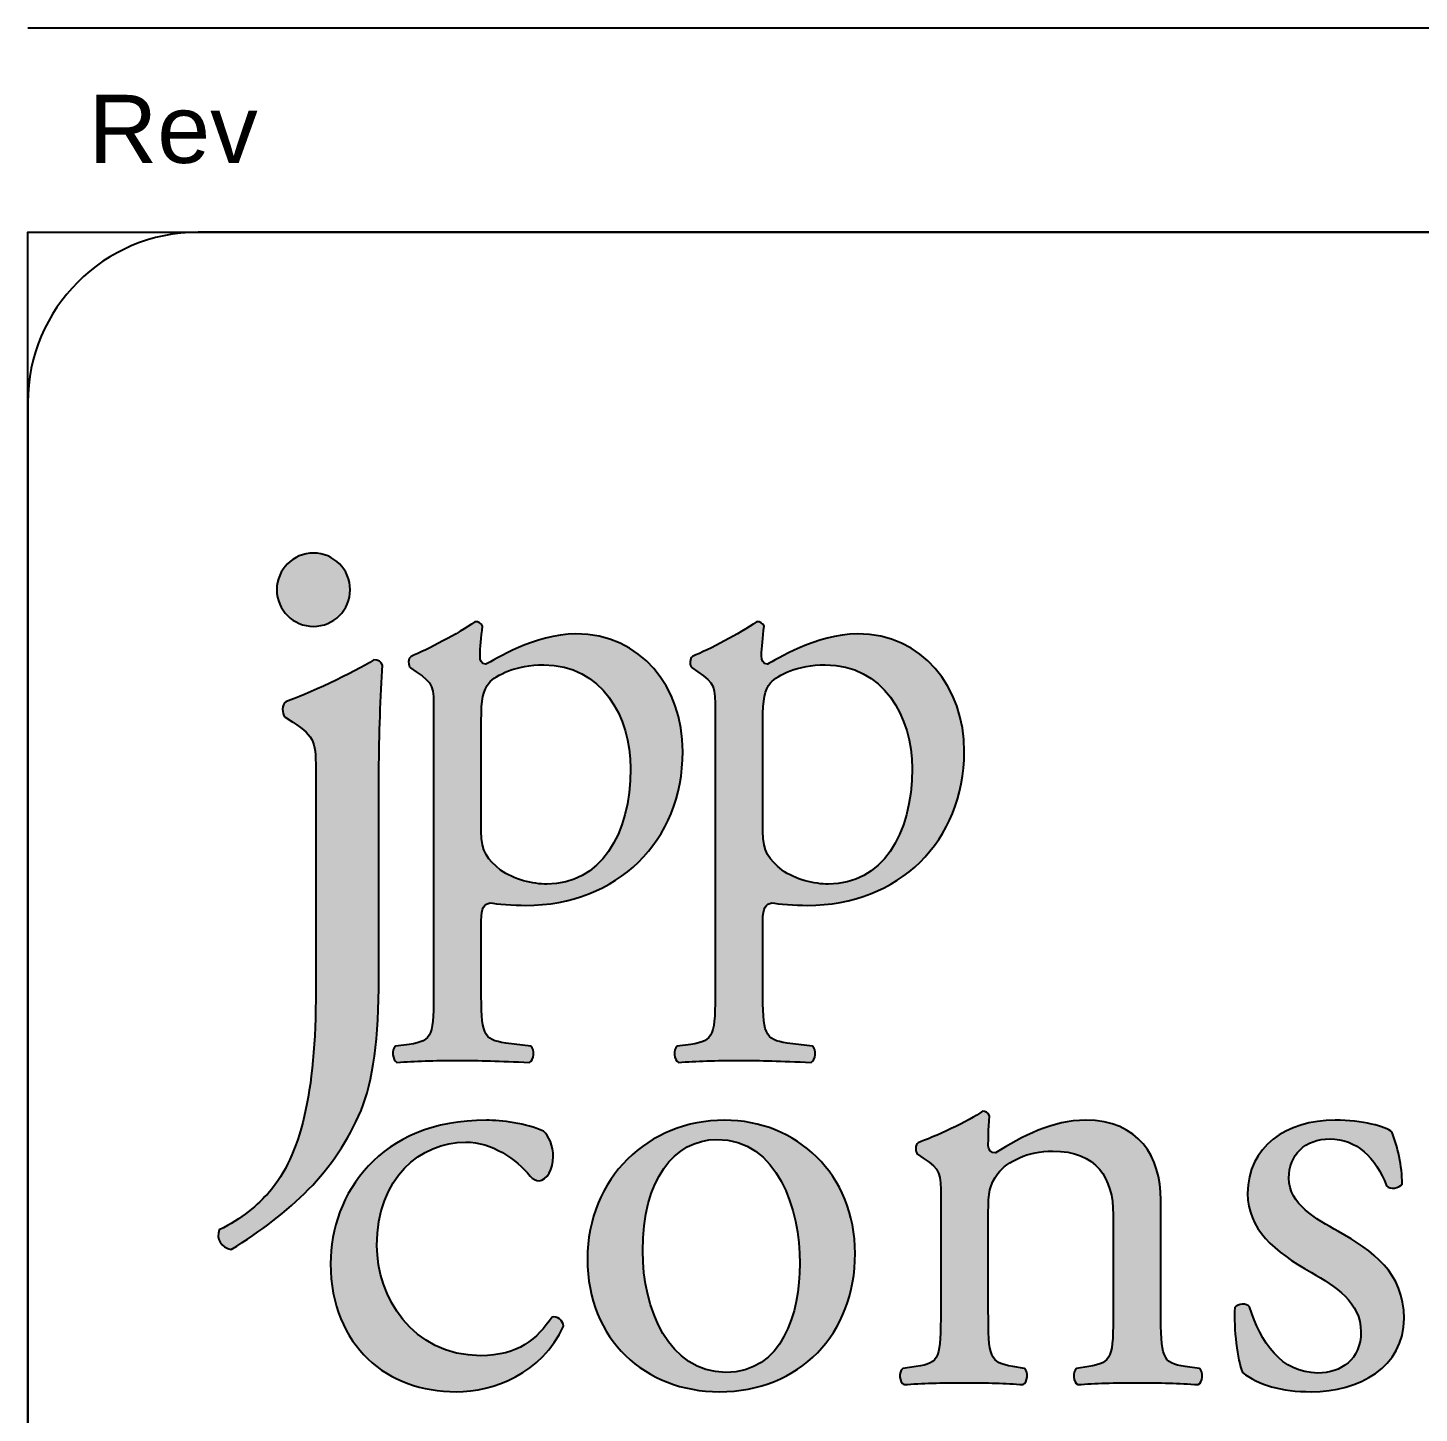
# Paper-space layout 'A2 (portrait)' of a CAD drawing. Extents: x 0 to 396, y 0 to 564.
# Drawn here: x 269.5 to 298.08, y 59.73 to 88.2 of the extents above; entities that cross this region are included whole.
import ezdxf
from ezdxf.enums import TextEntityAlignment as Align

# ---------------------------------------------------------------- set-up
doc = ezdxf.new("R2010")
doc.units = 0
doc.layers.get('0').update_dxf_attribs({"linetype": 'CONTINUOUS'})
doc.layers.get('Defpoints').update_dxf_attribs({"linetype": 'CONTINUOUS'})
doc.layers.add('JPP_Mask', color=7, linetype='CONTINUOUS')
doc.styles.add('JPP', font='arial.ttf')

# ---------------------------------------------------------------- blocks, each defined once
blk = doc.blocks.new('A2mask (portrait)')
at = {"true_color": 0x0081c6}
h = blk.add_hatch(color=142, dxfattribs=at)
edge = h.paths.add_edge_path()
edge.add_spline(control_points=[(276.121, 76.653), (276.121, 77.069), (275.783, 77.406), (275.368, 77.406)], knot_values=[3, 3, 3, 3, 4, 4, 4, 4], degree=3, periodic=0)
edge.add_spline(control_points=[(275.368, 77.406), (274.952, 77.406), (274.614, 77.069), (274.614, 76.653)], knot_values=[2, 2, 2, 2, 3, 3, 3, 3], degree=3, periodic=0)
edge.add_spline(control_points=[(274.614, 76.653), (274.614, 76.237), (274.952, 75.9), (275.368, 75.9)], knot_values=[1, 1, 1, 1, 2, 2, 2, 2], degree=3, periodic=0)
edge.add_spline(control_points=[(275.368, 75.9), (275.783, 75.9), (276.121, 76.237), (276.121, 76.653)], knot_values=[0, 0, 0, 0, 1, 1, 1, 1], degree=3, periodic=0)
at = {"true_color": 0x004a91}
h = blk.add_hatch(color=154, dxfattribs=at)
edge = h.paths.add_edge_path()
edge.add_spline(control_points=[(279.726, 70.167), (281.604, 70.167), (282.952, 71.489), (282.952, 73.326)], knot_values=[9, 9, 9, 9, 10, 10, 10, 10], degree=3, periodic=0)
edge.add_spline(control_points=[(282.952, 73.326), (282.952, 74.661), (282.093, 75.745), (280.757, 75.745)], knot_values=[8, 8, 8, 8, 9, 9, 9, 9], degree=3, periodic=0)
edge.add_spline(control_points=[(280.757, 75.745), (279.911, 75.745), (279.079, 75.203), (278.907, 75.124)], knot_values=[7, 7, 7, 7, 8, 8, 8, 8], degree=3, periodic=0)
edge.add_spline(control_points=[(278.907, 75.124), (278.814, 75.124), (278.788, 75.203), (278.788, 75.296)], knot_values=[6, 6, 6, 6, 7, 7, 7, 7], degree=3, periodic=0)
edge.add_spline(control_points=[(278.788, 75.296), (278.788, 75.468), (278.814, 75.666), (278.84, 75.904)], knot_values=[5, 5, 5, 5, 6, 6, 6, 6], degree=3, periodic=0)
edge.add_spline(control_points=[(278.84, 75.904), (278.814, 75.97), (278.761, 75.997), (278.682, 75.997)], knot_values=[4, 4, 4, 4, 5, 5, 5, 5], degree=3, periodic=0)
edge.add_spline(control_points=[(278.682, 75.997), (278.338, 75.745), (277.717, 75.428), (277.373, 75.283)], knot_values=[3, 3, 3, 3, 4, 4, 4, 4], degree=3, periodic=0)
edge.add_spline(control_points=[(277.373, 75.283), (277.307, 75.244), (277.307, 75.098), (277.36, 75.045)], knot_values=[2, 2, 2, 2, 3, 3, 3, 3], degree=3, periodic=0)
edge.add_spline(control_points=[(277.36, 75.045), (277.36, 75.045), (277.479, 74.966), (277.479, 74.966), (277.836, 74.727), (277.836, 74.661), (277.836, 74.146)], knot_values=[0, 0, 0, 0, 1, 1, 1, 2, 2, 2, 2], degree=3, periodic=0)
edge.add_spline(control_points=[(277.836, 74.146), (277.836, 74.146), (277.836, 72.725), (277.836, 71.304)], knot_values=[21.5, 21.5, 21.5, 21.5, 22, 22, 22, 22], degree=3, periodic=0)
edge.add_spline(control_points=[(277.836, 71.304), (277.836, 69.882), (277.836, 68.461), (277.836, 68.461), (277.836, 67.509), (277.823, 67.378), (277.333, 67.311)], knot_values=[20, 20, 20, 20, 20.5, 20.5, 20.5, 21.5, 21.5, 21.5, 21.5], degree=3, periodic=0)
edge.add_spline(control_points=[(277.333, 67.311), (277.333, 67.311), (277.055, 67.271), (277.055, 67.271), (276.963, 67.205), (276.99, 66.981), (277.082, 66.941)], knot_values=[18, 18, 18, 18, 19, 19, 19, 20, 20, 20, 20], degree=3, periodic=0)
edge.add_spline(control_points=[(277.082, 66.941), (277.452, 66.968), (277.849, 66.981), (278.325, 66.981)], knot_values=[17, 17, 17, 17, 18, 18, 18, 18], degree=3, periodic=0)
edge.add_spline(control_points=[(278.325, 66.981), (278.788, 66.981), (279.171, 66.968), (279.806, 66.941)], knot_values=[16, 16, 16, 16, 17, 17, 17, 17], degree=3, periodic=0)
edge.add_spline(control_points=[(279.806, 66.941), (279.898, 66.981), (279.924, 67.205), (279.832, 67.271)], knot_values=[15, 15, 15, 15, 16, 16, 16, 16], degree=3, periodic=0)
edge.add_spline(control_points=[(279.832, 67.271), (279.832, 67.271), (279.316, 67.338), (279.316, 67.338), (278.84, 67.404), (278.814, 67.523), (278.814, 68.461)], knot_values=[13, 13, 13, 13, 14, 14, 14, 15, 15, 15, 15], degree=3, periodic=0)
edge.add_spline(control_points=[(278.814, 68.461), (278.814, 68.461), (278.814, 69.849), (278.814, 69.849), (278.814, 70.127), (278.88, 70.193), (278.999, 70.22)], knot_values=[11, 11, 11, 11, 12, 12, 12, 13, 13, 13, 13], degree=3, periodic=0)
edge.add_spline(control_points=[(278.999, 70.22), (279.118, 70.193), (279.488, 70.167), (279.726, 70.167)], knot_values=[10, 10, 10, 10, 11, 11, 11, 11], degree=3, periodic=0)
edge = h.paths.add_edge_path(flags=16)
edge.add_spline(control_points=[(279.211, 70.894), (278.946, 71.106), (278.814, 71.264), (278.814, 71.687)], knot_values=[0, 0, 0, 0, 1, 1, 1, 1], degree=3, periodic=0)
edge.add_spline(control_points=[(278.814, 71.687), (278.814, 71.687), (278.814, 72.255), (278.814, 72.824)], knot_values=[6.5, 6.5, 6.5, 6.5, 7, 7, 7, 7], degree=3, periodic=0)
edge.add_spline(control_points=[(278.814, 72.824), (278.814, 73.392), (278.814, 73.961), (278.814, 73.961), (278.814, 74.397), (278.854, 74.595), (278.973, 74.741)], knot_values=[5, 5, 5, 5, 5.5, 5.5, 5.5, 6.5, 6.5, 6.5, 6.5], degree=3, periodic=0)
edge.add_spline(control_points=[(278.973, 74.741), (279.118, 74.899), (279.528, 75.111), (280.096, 75.111)], knot_values=[4, 4, 4, 4, 5, 5, 5, 5], degree=3, periodic=0)
edge.add_spline(control_points=[(280.096, 75.111), (281.286, 75.111), (281.881, 74.04), (281.881, 72.983)], knot_values=[3, 3, 3, 3, 4, 4, 4, 4], degree=3, periodic=0)
edge.add_spline(control_points=[(281.881, 72.983), (281.881, 71.608), (281.247, 70.603), (280.163, 70.603)], knot_values=[2, 2, 2, 2, 3, 3, 3, 3], degree=3, periodic=0)
edge.add_spline(control_points=[(280.163, 70.603), (279.885, 70.603), (279.475, 70.696), (279.211, 70.894)], knot_values=[1, 1, 1, 1, 2, 2, 2, 2], degree=3, periodic=0)
h = blk.add_hatch(color=154, dxfattribs=at)
edge = h.paths.add_edge_path()
edge.add_spline(control_points=[(284.597, 68.461), (284.597, 68.461), (284.597, 69.849), (284.597, 69.849), (284.597, 70.127), (284.663, 70.193), (284.782, 70.22)], knot_values=[11, 11, 11, 11, 12, 12, 12, 13, 13, 13, 13], degree=3, periodic=0)
edge.add_spline(control_points=[(284.782, 70.22), (284.901, 70.193), (285.272, 70.167), (285.51, 70.167)], knot_values=[10, 10, 10, 10, 11, 11, 11, 11], degree=3, periodic=0)
edge.add_spline(control_points=[(285.51, 70.167), (287.387, 70.167), (288.735, 71.489), (288.735, 73.326)], knot_values=[9, 9, 9, 9, 10, 10, 10, 10], degree=3, periodic=0)
edge.add_spline(control_points=[(288.735, 73.326), (288.735, 74.661), (287.876, 75.745), (286.541, 75.745)], knot_values=[8, 8, 8, 8, 9, 9, 9, 9], degree=3, periodic=0)
edge.add_spline(control_points=[(286.541, 75.745), (285.694, 75.745), (284.862, 75.203), (284.69, 75.124)], knot_values=[7, 7, 7, 7, 8, 8, 8, 8], degree=3, periodic=0)
edge.add_spline(control_points=[(284.69, 75.124), (284.597, 75.124), (284.571, 75.203), (284.571, 75.296)], knot_values=[6, 6, 6, 6, 7, 7, 7, 7], degree=3, periodic=0)
edge.add_spline(control_points=[(284.571, 75.296), (284.571, 75.468), (284.597, 75.666), (284.624, 75.904)], knot_values=[5, 5, 5, 5, 6, 6, 6, 6], degree=3, periodic=0)
edge.add_spline(control_points=[(284.624, 75.904), (284.597, 75.97), (284.544, 75.997), (284.465, 75.997)], knot_values=[4, 4, 4, 4, 5, 5, 5, 5], degree=3, periodic=0)
edge.add_spline(control_points=[(284.465, 75.997), (284.121, 75.745), (283.5, 75.428), (283.156, 75.283)], knot_values=[3, 3, 3, 3, 4, 4, 4, 4], degree=3, periodic=0)
edge.add_spline(control_points=[(283.156, 75.283), (283.09, 75.244), (283.09, 75.098), (283.143, 75.045)], knot_values=[2, 2, 2, 2, 3, 3, 3, 3], degree=3, periodic=0)
edge.add_spline(control_points=[(283.143, 75.045), (283.143, 75.045), (283.262, 74.966), (283.262, 74.966), (283.619, 74.727), (283.619, 74.661), (283.619, 74.146)], knot_values=[0, 0, 0, 0, 1, 1, 1, 2, 2, 2, 2], degree=3, periodic=0)
edge.add_spline(control_points=[(283.619, 74.146), (283.619, 74.146), (283.619, 72.725), (283.619, 71.304)], knot_values=[21.5, 21.5, 21.5, 21.5, 22, 22, 22, 22], degree=3, periodic=0)
edge.add_spline(control_points=[(283.619, 71.304), (283.619, 69.882), (283.619, 68.461), (283.619, 68.461), (283.619, 67.509), (283.606, 67.378), (283.117, 67.311)], knot_values=[20, 20, 20, 20, 20.5, 20.5, 20.5, 21.5, 21.5, 21.5, 21.5], degree=3, periodic=0)
edge.add_spline(control_points=[(283.117, 67.311), (283.117, 67.311), (282.839, 67.271), (282.839, 67.271), (282.746, 67.205), (282.773, 66.981), (282.865, 66.941)], knot_values=[18, 18, 18, 18, 19, 19, 19, 20, 20, 20, 20], degree=3, periodic=0)
edge.add_spline(control_points=[(282.865, 66.941), (283.236, 66.968), (283.632, 66.981), (284.108, 66.981)], knot_values=[17, 17, 17, 17, 18, 18, 18, 18], degree=3, periodic=0)
edge.add_spline(control_points=[(284.108, 66.981), (284.571, 66.981), (284.954, 66.968), (285.589, 66.941)], knot_values=[16, 16, 16, 16, 17, 17, 17, 17], degree=3, periodic=0)
edge.add_spline(control_points=[(285.589, 66.941), (285.681, 66.981), (285.708, 67.205), (285.615, 67.271)], knot_values=[15, 15, 15, 15, 16, 16, 16, 16], degree=3, periodic=0)
edge.add_spline(control_points=[(285.615, 67.271), (285.615, 67.271), (285.1, 67.338), (285.1, 67.338), (284.624, 67.404), (284.597, 67.523), (284.597, 68.461)], knot_values=[13, 13, 13, 13, 14, 14, 14, 15, 15, 15, 15], degree=3, periodic=0)
edge = h.paths.add_edge_path(flags=16)
edge.add_spline(control_points=[(284.994, 70.894), (284.73, 71.106), (284.597, 71.264), (284.597, 71.687)], knot_values=[0, 0, 0, 0, 1, 1, 1, 1], degree=3, periodic=0)
edge.add_spline(control_points=[(284.597, 71.687), (284.597, 71.687), (284.597, 72.255), (284.597, 72.824)], knot_values=[6.5, 6.5, 6.5, 6.5, 7, 7, 7, 7], degree=3, periodic=0)
edge.add_spline(control_points=[(284.597, 72.824), (284.597, 73.392), (284.597, 73.961), (284.597, 73.961), (284.597, 74.397), (284.637, 74.595), (284.756, 74.741)], knot_values=[5, 5, 5, 5, 5.5, 5.5, 5.5, 6.5, 6.5, 6.5, 6.5], degree=3, periodic=0)
edge.add_spline(control_points=[(284.756, 74.741), (284.901, 74.899), (285.311, 75.111), (285.88, 75.111)], knot_values=[4, 4, 4, 4, 5, 5, 5, 5], degree=3, periodic=0)
edge.add_spline(control_points=[(285.88, 75.111), (287.069, 75.111), (287.664, 74.04), (287.664, 72.983)], knot_values=[3, 3, 3, 3, 4, 4, 4, 4], degree=3, periodic=0)
edge.add_spline(control_points=[(287.664, 72.983), (287.664, 71.608), (287.03, 70.603), (285.946, 70.603)], knot_values=[2, 2, 2, 2, 3, 3, 3, 3], degree=3, periodic=0)
edge.add_spline(control_points=[(285.946, 70.603), (285.668, 70.603), (285.258, 70.696), (284.994, 70.894)], knot_values=[1, 1, 1, 1, 2, 2, 2, 2], degree=3, periodic=0)
h = blk.add_hatch(color=154, dxfattribs=at)
edge = h.paths.add_edge_path()
edge.add_spline(control_points=[(276.712, 68.688), (276.712, 68.688), (276.712, 72.931), (276.712, 72.931), (276.712, 73.651), (276.747, 74.492), (276.782, 75.106)], knot_values=[5, 5, 5, 5, 6, 6, 6, 7, 7, 7, 7], degree=3, periodic=0)
edge.add_spline(control_points=[(276.782, 75.106), (276.765, 75.176), (276.694, 75.211), (276.607, 75.211)], knot_values=[4, 4, 4, 4, 5, 5, 5, 5], degree=3, periodic=0)
edge.add_spline(control_points=[(276.607, 75.211), (276.204, 74.948), (275.204, 74.492), (274.801, 74.352)], knot_values=[3, 3, 3, 3, 4, 4, 4, 4], degree=3, periodic=0)
edge.add_spline(control_points=[(274.801, 74.352), (274.713, 74.299), (274.713, 74.106), (274.784, 74.036)], knot_values=[2, 2, 2, 2, 3, 3, 3, 3], degree=3, periodic=0)
edge.add_spline(control_points=[(274.784, 74.036), (274.784, 74.036), (274.941, 73.931), (274.941, 73.931), (275.415, 73.615), (275.415, 73.528), (275.415, 72.844)], knot_values=[0, 0, 0, 0, 1, 1, 1, 2, 2, 2, 2], degree=3, periodic=0)
edge.add_spline(control_points=[(275.415, 72.844), (275.415, 72.844), (275.415, 71.739), (275.415, 70.635)], knot_values=[12.5, 12.5, 12.5, 12.5, 13, 13, 13, 13], degree=3, periodic=0)
edge.add_spline(control_points=[(275.415, 70.635), (275.415, 69.53), (275.415, 68.425), (275.415, 68.425), (275.415, 66.286), (275.099, 65.024), (274.468, 64.288)], knot_values=[11, 11, 11, 11, 11.5, 11.5, 11.5, 12.5, 12.5, 12.5, 12.5], degree=3, periodic=0)
edge.add_spline(control_points=[(274.468, 64.288), (274.222, 64.007), (273.889, 63.726), (273.433, 63.498)], knot_values=[10, 10, 10, 10, 11, 11, 11, 11], degree=3, periodic=0)
edge.add_spline(control_points=[(273.433, 63.498), (273.363, 63.323), (273.468, 63.13), (273.679, 63.095)], knot_values=[9, 9, 9, 9, 10, 10, 10, 10], degree=3, periodic=0)
edge.add_spline(control_points=[(273.679, 63.095), (274.889, 63.849), (275.818, 64.691), (276.344, 65.953)], knot_values=[8, 8, 8, 8, 9, 9, 9, 9], degree=3, periodic=0)
edge.add_spline(control_points=[(276.344, 65.953), (276.589, 66.549), (276.712, 67.426), (276.712, 68.688)], knot_values=[7, 7, 7, 7, 8, 8, 8, 8], degree=3, periodic=0)
at = {"true_color": 0x0081c6}
h = blk.add_hatch(color=142, dxfattribs=at)
h.dxf.hatch_style = 2
edge = h.paths.add_edge_path()
edge.add_spline(control_points=[(280.293, 64.999), (280.293, 65.224), (280.201, 65.436), (280.095, 65.528)], knot_values=[0, 0, 0, 0, 1, 1, 1, 1], degree=3, periodic=0)
edge.add_spline(control_points=[(280.095, 65.528), (279.738, 65.687), (279.223, 65.753), (278.919, 65.753)], knot_values=[12, 12, 12, 12, 13, 13, 13, 13], degree=3, periodic=0)
edge.add_spline(control_points=[(278.919, 65.753), (276.724, 65.753), (275.719, 64.233), (275.719, 62.805)], knot_values=[11, 11, 11, 11, 12, 12, 12, 12], degree=3, periodic=0)
edge.add_spline(control_points=[(275.719, 62.805), (275.719, 61.945), (276.023, 61.297), (276.486, 60.848)], knot_values=[10, 10, 10, 10, 11, 11, 11, 11], degree=3, periodic=0)
edge.add_spline(control_points=[(276.486, 60.848), (276.949, 60.399), (277.596, 60.174), (278.297, 60.174)], knot_values=[9, 9, 9, 9, 10, 10, 10, 10], degree=3, periodic=0)
edge.add_spline(control_points=[(278.297, 60.174), (279.064, 60.174), (280.055, 60.544), (280.505, 61.522)], knot_values=[8, 8, 8, 8, 9, 9, 9, 9], degree=3, periodic=0)
edge.add_spline(control_points=[(280.505, 61.522), (280.492, 61.641), (280.373, 61.734), (280.267, 61.708)], knot_values=[7, 7, 7, 7, 8, 8, 8, 8], degree=3, periodic=0)
edge.add_spline(control_points=[(280.267, 61.708), (279.963, 61.258), (279.566, 60.914), (278.8, 60.914)], knot_values=[6, 6, 6, 6, 7, 7, 7, 7], degree=3, periodic=0)
edge.add_spline(control_points=[(278.8, 60.914), (277.385, 60.914), (276.671, 62.144), (276.671, 63.175)], knot_values=[5, 5, 5, 5, 6, 6, 6, 6], degree=3, periodic=0)
edge.add_spline(control_points=[(276.671, 63.175), (276.671, 64.576), (277.57, 65.303), (278.495, 65.303)], knot_values=[4, 4, 4, 4, 5, 5, 5, 5], degree=3, periodic=0)
edge.add_spline(control_points=[(278.495, 65.303), (279.037, 65.303), (279.526, 64.96), (279.817, 64.602)], knot_values=[3, 3, 3, 3, 4, 4, 4, 4], degree=3, periodic=0)
edge.add_spline(control_points=[(279.817, 64.602), (279.87, 64.537), (279.937, 64.51), (280.003, 64.51)], knot_values=[2, 2, 2, 2, 3, 3, 3, 3], degree=3, periodic=0)
edge.add_spline(control_points=[(280.003, 64.51), (280.161, 64.51), (280.293, 64.761), (280.293, 64.999)], knot_values=[1, 1, 1, 1, 2, 2, 2, 2], degree=3, periodic=0)
h = blk.add_hatch(color=142, dxfattribs=at)
edge = h.paths.add_edge_path()
edge.add_spline(control_points=[(286.493, 63.016), (286.493, 64.642), (285.29, 65.753), (283.81, 65.753)], knot_values=[3, 3, 3, 3, 4, 4, 4, 4], degree=3, periodic=0)
edge.add_spline(control_points=[(283.81, 65.753), (282.249, 65.753), (280.994, 64.563), (280.994, 62.897)], knot_values=[2, 2, 2, 2, 3, 3, 3, 3], degree=3, periodic=0)
edge.add_spline(control_points=[(280.994, 62.897), (280.994, 61.245), (282.183, 60.174), (283.704, 60.174)], knot_values=[1, 1, 1, 1, 2, 2, 2, 2], degree=3, periodic=0)
edge.add_spline(control_points=[(283.704, 60.174), (285.356, 60.174), (286.493, 61.364), (286.493, 63.016)], knot_values=[0, 0, 0, 0, 1, 1, 1, 1], degree=3, periodic=0)
edge = h.paths.add_edge_path(flags=16)
edge.add_spline(control_points=[(285.356, 62.805), (285.356, 61.787), (284.999, 60.571), (283.836, 60.571)], knot_values=[2, 2, 2, 2, 3, 3, 3, 3], degree=3, periodic=0)
edge.add_spline(control_points=[(283.836, 60.571), (282.672, 60.571), (282.13, 61.867), (282.13, 63.069)], knot_values=[1, 1, 1, 1, 2, 2, 2, 2], degree=3, periodic=0)
edge.add_spline(control_points=[(282.13, 63.069), (282.13, 64.523), (282.778, 65.356), (283.651, 65.356)], knot_values=[0, 0, 0, 0, 1, 1, 1, 1], degree=3, periodic=0)
edge.add_spline(control_points=[(283.651, 65.356), (284.907, 65.356), (285.356, 63.928), (285.356, 62.805)], knot_values=[3, 3, 3, 3, 4, 4, 4, 4], degree=3, periodic=0)
h = blk.add_hatch(color=142, dxfattribs=at)
edge = h.paths.add_edge_path()
edge.add_spline(control_points=[(292.772, 61.84), (292.772, 61.84), (292.772, 64.113), (292.772, 64.113), (292.772, 64.999), (292.323, 65.753), (291.225, 65.753)], knot_values=[8, 8, 8, 8, 9, 9, 9, 10, 10, 10, 10], degree=3, periodic=0)
edge.add_spline(control_points=[(291.225, 65.753), (290.551, 65.753), (289.929, 65.422), (289.374, 65.079)], knot_values=[7, 7, 7, 7, 8, 8, 8, 8], degree=3, periodic=0)
edge.add_spline(control_points=[(289.374, 65.079), (289.282, 65.079), (289.229, 65.145), (289.229, 65.224)], knot_values=[6, 6, 6, 6, 7, 7, 7, 7], degree=3, periodic=0)
edge.add_spline(control_points=[(289.229, 65.224), (289.229, 65.343), (289.229, 65.541), (289.255, 65.845)], knot_values=[5, 5, 5, 5, 6, 6, 6, 6], degree=3, periodic=0)
edge.add_spline(control_points=[(289.255, 65.845), (289.229, 65.911), (289.163, 65.938), (289.11, 65.938)], knot_values=[4, 4, 4, 4, 5, 5, 5, 5], degree=3, periodic=0)
edge.add_spline(control_points=[(289.11, 65.938), (288.846, 65.74), (288.092, 65.396), (287.788, 65.29)], knot_values=[3, 3, 3, 3, 4, 4, 4, 4], degree=3, periodic=0)
edge.add_spline(control_points=[(287.788, 65.29), (287.722, 65.25), (287.722, 65.105), (287.775, 65.052)], knot_values=[2, 2, 2, 2, 3, 3, 3, 3], degree=3, periodic=0)
edge.add_spline(control_points=[(287.775, 65.052), (287.775, 65.052), (287.894, 64.973), (287.894, 64.973), (288.251, 64.735), (288.251, 64.669), (288.251, 64.153)], knot_values=[0, 0, 0, 0, 1, 1, 1, 2, 2, 2, 2], degree=3, periodic=0)
edge.add_spline(control_points=[(288.251, 64.153), (288.251, 64.153), (288.251, 63.575), (288.251, 62.996)], knot_values=[31.5, 31.5, 31.5, 31.5, 32, 32, 32, 32], degree=3, periodic=0)
edge.add_spline(control_points=[(288.251, 62.996), (288.251, 62.418), (288.251, 61.84), (288.251, 61.84), (288.251, 60.888), (288.237, 60.756), (287.748, 60.69)], knot_values=[30, 30, 30, 30, 30.5, 30.5, 30.5, 31.5, 31.5, 31.5, 31.5], degree=3, periodic=0)
edge.add_spline(control_points=[(287.748, 60.69), (287.748, 60.69), (287.47, 60.65), (287.47, 60.65), (287.378, 60.584), (287.405, 60.359), (287.497, 60.32)], knot_values=[28, 28, 28, 28, 29, 29, 29, 30, 30, 30, 30], degree=3, periodic=0)
edge.add_spline(control_points=[(287.497, 60.32), (287.867, 60.346), (288.264, 60.359), (288.74, 60.359)], knot_values=[27, 27, 27, 27, 28, 28, 28, 28], degree=3, periodic=0)
edge.add_spline(control_points=[(288.74, 60.359), (289.203, 60.359), (289.586, 60.346), (289.943, 60.32)], knot_values=[26, 26, 26, 26, 27, 27, 27, 27], degree=3, periodic=0)
edge.add_spline(control_points=[(289.943, 60.32), (290.035, 60.359), (290.062, 60.584), (289.969, 60.65)], knot_values=[25, 25, 25, 25, 26, 26, 26, 26], degree=3, periodic=0)
edge.add_spline(control_points=[(289.969, 60.65), (289.969, 60.65), (289.731, 60.69), (289.731, 60.69), (289.255, 60.769), (289.229, 60.888), (289.229, 61.84)], knot_values=[23, 23, 23, 23, 24, 24, 24, 25, 25, 25, 25], degree=3, periodic=0)
edge.add_spline(control_points=[(289.229, 61.84), (289.229, 61.84), (289.229, 63.863), (289.229, 63.863), (289.229, 64.246), (289.255, 64.431), (289.427, 64.656)], knot_values=[21, 21, 21, 21, 22, 22, 22, 23, 23, 23, 23], degree=3, periodic=0)
edge.add_spline(control_points=[(289.427, 64.656), (289.612, 64.907), (290.049, 65.118), (290.551, 65.118)], knot_values=[20, 20, 20, 20, 21, 21, 21, 21], degree=3, periodic=0)
edge.add_spline(control_points=[(290.551, 65.118), (291.45, 65.118), (291.794, 64.563), (291.794, 63.81)], knot_values=[19, 19, 19, 19, 20, 20, 20, 20], degree=3, periodic=0)
edge.add_spline(control_points=[(291.794, 63.81), (291.794, 63.81), (291.794, 61.84), (291.794, 61.84), (291.794, 60.888), (291.78, 60.769), (291.291, 60.69)], knot_values=[17, 17, 17, 17, 18, 18, 18, 19, 19, 19, 19], degree=3, periodic=0)
edge.add_spline(control_points=[(291.291, 60.69), (291.291, 60.69), (291.04, 60.65), (291.04, 60.65), (290.947, 60.584), (290.974, 60.359), (291.067, 60.32)], knot_values=[15, 15, 15, 15, 16, 16, 16, 17, 17, 17, 17], degree=3, periodic=0)
edge.add_spline(control_points=[(291.067, 60.32), (291.423, 60.346), (291.82, 60.359), (292.296, 60.359)], knot_values=[14, 14, 14, 14, 15, 15, 15, 15], degree=3, periodic=0)
edge.add_spline(control_points=[(292.296, 60.359), (292.759, 60.359), (293.142, 60.346), (293.539, 60.32)], knot_values=[13, 13, 13, 13, 14, 14, 14, 14], degree=3, periodic=0)
edge.add_spline(control_points=[(293.539, 60.32), (293.631, 60.359), (293.658, 60.584), (293.565, 60.65)], knot_values=[12, 12, 12, 12, 13, 13, 13, 13], degree=3, periodic=0)
edge.add_spline(control_points=[(293.565, 60.65), (293.565, 60.65), (293.274, 60.69), (293.274, 60.69), (292.798, 60.756), (292.772, 60.888), (292.772, 61.84)], knot_values=[10, 10, 10, 10, 11, 11, 11, 12, 12, 12, 12], degree=3, periodic=0)
h = blk.add_hatch(color=142, dxfattribs=at)
edge = h.paths.add_edge_path()
edge.add_spline(control_points=[(297.768, 61.681), (297.768, 62.62), (297.121, 63.069), (296.42, 63.466)], knot_values=[5, 5, 5, 5, 6, 6, 6, 6], degree=3, periodic=0)
edge.add_spline(control_points=[(296.42, 63.466), (295.957, 63.73), (295.402, 64.021), (295.402, 64.563)], knot_values=[4, 4, 4, 4, 5, 5, 5, 5], degree=3, periodic=0)
edge.add_spline(control_points=[(295.402, 64.563), (295.402, 65.039), (295.733, 65.37), (296.248, 65.37)], knot_values=[3, 3, 3, 3, 4, 4, 4, 4], degree=3, periodic=0)
edge.add_spline(control_points=[(296.248, 65.37), (296.79, 65.37), (297.187, 64.986), (297.411, 64.404)], knot_values=[2, 2, 2, 2, 3, 3, 3, 3], degree=3, periodic=0)
edge.add_spline(control_points=[(297.411, 64.404), (297.478, 64.325), (297.676, 64.351), (297.729, 64.444)], knot_values=[1, 1, 1, 1, 2, 2, 2, 2], degree=3, periodic=0)
edge.add_spline(control_points=[(297.729, 64.444), (297.729, 64.801), (297.636, 65.224), (297.517, 65.515)], knot_values=[0, 0, 0, 0, 1, 1, 1, 1], degree=3, periodic=0)
edge.add_spline(control_points=[(297.517, 65.515), (297.398, 65.621), (296.909, 65.753), (296.354, 65.753)], knot_values=[15, 15, 15, 15, 16, 16, 16, 16], degree=3, periodic=0)
edge.add_spline(control_points=[(296.354, 65.753), (295.349, 65.753), (294.556, 65.211), (294.556, 64.246)], knot_values=[14, 14, 14, 14, 15, 15, 15, 15], degree=3, periodic=0)
edge.add_spline(control_points=[(294.556, 64.246), (294.556, 63.518), (295.098, 63.056), (295.865, 62.62)], knot_values=[13, 13, 13, 13, 14, 14, 14, 14], degree=3, periodic=0)
edge.add_spline(control_points=[(295.865, 62.62), (296.354, 62.342), (296.883, 62.011), (296.883, 61.403)], knot_values=[12, 12, 12, 12, 13, 13, 13, 13], degree=3, periodic=0)
edge.add_spline(control_points=[(296.883, 61.403), (296.883, 60.835), (296.473, 60.558), (295.997, 60.558)], knot_values=[11, 11, 11, 11, 12, 12, 12, 12], degree=3, periodic=0)
edge.add_spline(control_points=[(295.997, 60.558), (295.243, 60.558), (294.82, 61.192), (294.596, 61.919)], knot_values=[10, 10, 10, 10, 11, 11, 11, 11], degree=3, periodic=0)
edge.add_spline(control_points=[(294.596, 61.919), (294.53, 61.998), (294.358, 61.985), (294.291, 61.906)], knot_values=[9, 9, 9, 9, 10, 10, 10, 10], degree=3, periodic=0)
edge.add_spline(control_points=[(294.291, 61.906), (294.265, 61.469), (294.344, 60.822), (294.45, 60.571)], knot_values=[8, 8, 8, 8, 9, 9, 9, 9], degree=3, periodic=0)
edge.add_spline(control_points=[(294.45, 60.571), (294.781, 60.306), (295.243, 60.174), (295.865, 60.174)], knot_values=[7, 7, 7, 7, 8, 8, 8, 8], degree=3, periodic=0)
edge.add_spline(control_points=[(295.865, 60.174), (296.843, 60.174), (297.768, 60.676), (297.768, 61.681)], knot_values=[6, 6, 6, 6, 7, 7, 7, 7], degree=3, periodic=0)
at = {"color": 154, "true_color": 0x004a91}
for p, q in [((392, 84), (273, 84)), ((269.5, 80.5), (269.5, 3.5))]:
    blk.add_line(p, q, dxfattribs=at)
blk.add_arc((273, 80.5), 3.5, 90, 180, dxfattribs=at)
at = {"layer": 'Defpoints'}
blk.add_lwpolyline([(269.5, 0), (269.5, 84), (395.5, 84)], dxfattribs=at)
at = {"layer": 'Defpoints', "color": 142, "true_color": 0x0081c6}
for points, knots in [([(276.121, 76.653), (276.121, 76.237), (275.783, 75.9), (275.368, 75.9), (274.952, 75.9), (274.614, 76.237), (274.614, 76.653), (274.614, 77.069), (274.952, 77.406), (275.368, 77.406), (275.783, 77.406), (276.121, 77.069), (276.121, 76.653)], [0, 0, 0, 0, 1, 1, 1, 2, 2, 2, 3, 3, 3, 4, 4, 4, 4]), ([(280.095, 65.528), (280.201, 65.436), (280.293, 65.224), (280.293, 64.999), (280.293, 64.761), (280.161, 64.51), (280.003, 64.51), (279.937, 64.51), (279.87, 64.537), (279.817, 64.602), (279.526, 64.96), (279.037, 65.303), (278.495, 65.303), (277.57, 65.303), (276.671, 64.576), (276.671, 63.175), (276.671, 62.144), (277.385, 60.914), (278.8, 60.914), (279.566, 60.914), (279.963, 61.258), (280.267, 61.708), (280.373, 61.734), (280.492, 61.641), (280.505, 61.522), (280.055, 60.544), (279.064, 60.174), (278.297, 60.174), (277.596, 60.174), (276.949, 60.399), (276.486, 60.848), (276.023, 61.297), (275.719, 61.945), (275.719, 62.805), (275.719, 64.233), (276.724, 65.753), (278.919, 65.753), (279.223, 65.753), (279.738, 65.687), (280.095, 65.528)], [0, 0, 0, 0, 1, 1, 1, 2, 2, 2, 3, 3, 3, 4, 4, 4, 5, 5, 5, 6, 6, 6, 7, 7, 7, 8, 8, 8, 9, 9, 9, 10, 10, 10, 11, 11, 11, 12, 12, 12, 13, 13, 13, 13]), ([(286.493, 63.016), (286.493, 61.364), (285.356, 60.174), (283.704, 60.174), (282.183, 60.174), (280.994, 61.245), (280.994, 62.897), (280.994, 64.563), (282.249, 65.753), (283.81, 65.753), (285.29, 65.753), (286.493, 64.642), (286.493, 63.016)], [0, 0, 0, 0, 1, 1, 1, 2, 2, 2, 3, 3, 3, 4, 4, 4, 4]), ([(288.251, 64.153), (288.251, 64.669), (288.251, 64.735), (287.894, 64.973), (287.894, 64.973), (287.775, 65.052), (287.775, 65.052), (287.722, 65.105), (287.722, 65.25), (287.788, 65.29), (288.092, 65.396), (288.846, 65.74), (289.11, 65.938), (289.163, 65.938), (289.229, 65.911), (289.255, 65.845), (289.229, 65.541), (289.229, 65.343), (289.229, 65.224), (289.229, 65.145), (289.282, 65.079), (289.374, 65.079), (289.929, 65.422), (290.551, 65.753), (291.225, 65.753), (292.323, 65.753), (292.772, 64.999), (292.772, 64.113), (292.772, 64.113), (292.772, 61.84), (292.772, 61.84), (292.772, 60.888), (292.798, 60.756), (293.274, 60.69), (293.274, 60.69), (293.565, 60.65), (293.565, 60.65), (293.658, 60.584), (293.631, 60.359), (293.539, 60.32), (293.142, 60.346), (292.759, 60.359), (292.296, 60.359), (291.82, 60.359), (291.423, 60.346), (291.067, 60.32), (290.974, 60.359), (290.947, 60.584), (291.04, 60.65), (291.04, 60.65), (291.291, 60.69), (291.291, 60.69), (291.78, 60.769), (291.794, 60.888), (291.794, 61.84), (291.794, 61.84), (291.794, 63.81), (291.794, 63.81), (291.794, 64.563), (291.45, 65.118), (290.551, 65.118), (290.049, 65.118), (289.612, 64.907), (289.427, 64.656), (289.255, 64.431), (289.229, 64.246), (289.229, 63.863), (289.229, 63.863), (289.229, 61.84), (289.229, 61.84), (289.229, 60.888), (289.255, 60.769), (289.731, 60.69), (289.731, 60.69), (289.969, 60.65), (289.969, 60.65), (290.062, 60.584), (290.035, 60.359), (289.943, 60.32), (289.586, 60.346), (289.203, 60.359), (288.74, 60.359), (288.264, 60.359), (287.867, 60.346), (287.497, 60.32), (287.405, 60.359), (287.378, 60.584), (287.47, 60.65), (287.47, 60.65), (287.748, 60.69), (287.748, 60.69), (288.237, 60.756), (288.251, 60.888), (288.251, 61.84), (288.251, 61.84), (288.251, 64.153), (288.251, 64.153)], [0, 0, 0, 0, 1, 1, 1, 2, 2, 2, 3, 3, 3, 4, 4, 4, 5, 5, 5, 6, 6, 6, 7, 7, 7, 8, 8, 8, 9, 9, 9, 10, 10, 10, 11, 11, 11, 12, 12, 12, 13, 13, 13, 14, 14, 14, 15, 15, 15, 16, 16, 16, 17, 17, 17, 18, 18, 18, 19, 19, 19, 20, 20, 20, 21, 21, 21, 22, 22, 22, 23, 23, 23, 24, 24, 24, 25, 25, 25, 26, 26, 26, 27, 27, 27, 28, 28, 28, 29, 29, 29, 30, 30, 30, 31, 31, 31, 32, 32, 32, 32]), ([(297.517, 65.515), (297.636, 65.224), (297.729, 64.801), (297.729, 64.444), (297.676, 64.351), (297.478, 64.325), (297.411, 64.404), (297.187, 64.986), (296.79, 65.37), (296.248, 65.37), (295.733, 65.37), (295.402, 65.039), (295.402, 64.563), (295.402, 64.021), (295.957, 63.73), (296.42, 63.466), (297.121, 63.069), (297.768, 62.62), (297.768, 61.681), (297.768, 60.676), (296.843, 60.174), (295.865, 60.174), (295.243, 60.174), (294.781, 60.306), (294.45, 60.571), (294.344, 60.822), (294.265, 61.469), (294.291, 61.906), (294.358, 61.985), (294.53, 61.998), (294.596, 61.919), (294.82, 61.192), (295.243, 60.558), (295.997, 60.558), (296.473, 60.558), (296.883, 60.835), (296.883, 61.403), (296.883, 62.011), (296.354, 62.342), (295.865, 62.62), (295.098, 63.056), (294.556, 63.518), (294.556, 64.246), (294.556, 65.211), (295.349, 65.753), (296.354, 65.753), (296.909, 65.753), (297.398, 65.621), (297.517, 65.515)], [0, 0, 0, 0, 1, 1, 1, 2, 2, 2, 3, 3, 3, 4, 4, 4, 5, 5, 5, 6, 6, 6, 7, 7, 7, 8, 8, 8, 9, 9, 9, 10, 10, 10, 11, 11, 11, 12, 12, 12, 13, 13, 13, 14, 14, 14, 15, 15, 15, 16, 16, 16, 16]), ([(283.651, 65.356), (282.778, 65.356), (282.13, 64.523), (282.13, 63.069), (282.13, 61.867), (282.672, 60.571), (283.836, 60.571), (284.999, 60.571), (285.356, 61.787), (285.356, 62.805), (285.356, 63.928), (284.907, 65.356), (283.651, 65.356)], [0, 0, 0, 0, 1, 1, 1, 2, 2, 2, 3, 3, 3, 4, 4, 4, 4])]:
    blk.add_open_spline(points, degree=3, knots=knots, dxfattribs=at)
at = {"layer": 'Defpoints', "color": 154, "true_color": 0x004a91}
for points, knots in [([(277.836, 74.146), (277.836, 74.661), (277.836, 74.727), (277.479, 74.966), (277.479, 74.966), (277.36, 75.045), (277.36, 75.045), (277.307, 75.098), (277.307, 75.244), (277.373, 75.283), (277.717, 75.428), (278.338, 75.745), (278.682, 75.997), (278.761, 75.997), (278.814, 75.97), (278.84, 75.904), (278.814, 75.666), (278.788, 75.468), (278.788, 75.296), (278.788, 75.203), (278.814, 75.124), (278.907, 75.124), (279.079, 75.203), (279.911, 75.745), (280.757, 75.745), (282.093, 75.745), (282.952, 74.661), (282.952, 73.326), (282.952, 71.489), (281.604, 70.167), (279.726, 70.167), (279.488, 70.167), (279.118, 70.193), (278.999, 70.22), (278.88, 70.193), (278.814, 70.127), (278.814, 69.849), (278.814, 69.849), (278.814, 68.461), (278.814, 68.461), (278.814, 67.523), (278.84, 67.404), (279.316, 67.338), (279.316, 67.338), (279.832, 67.271), (279.832, 67.271), (279.924, 67.205), (279.898, 66.981), (279.806, 66.941), (279.171, 66.968), (278.788, 66.981), (278.325, 66.981), (277.849, 66.981), (277.452, 66.968), (277.082, 66.941), (276.99, 66.981), (276.963, 67.205), (277.055, 67.271), (277.055, 67.271), (277.333, 67.311), (277.333, 67.311), (277.823, 67.378), (277.836, 67.509), (277.836, 68.461), (277.836, 68.461), (277.836, 74.146), (277.836, 74.146)], [0, 0, 0, 0, 1, 1, 1, 2, 2, 2, 3, 3, 3, 4, 4, 4, 5, 5, 5, 6, 6, 6, 7, 7, 7, 8, 8, 8, 9, 9, 9, 10, 10, 10, 11, 11, 11, 12, 12, 12, 13, 13, 13, 14, 14, 14, 15, 15, 15, 16, 16, 16, 17, 17, 17, 18, 18, 18, 19, 19, 19, 20, 20, 20, 21, 21, 21, 22, 22, 22, 22]), ([(283.619, 74.146), (283.619, 74.661), (283.619, 74.727), (283.262, 74.966), (283.262, 74.966), (283.143, 75.045), (283.143, 75.045), (283.09, 75.098), (283.09, 75.244), (283.156, 75.283), (283.5, 75.428), (284.121, 75.745), (284.465, 75.997), (284.544, 75.997), (284.597, 75.97), (284.624, 75.904), (284.597, 75.666), (284.571, 75.468), (284.571, 75.296), (284.571, 75.203), (284.597, 75.124), (284.69, 75.124), (284.862, 75.203), (285.694, 75.745), (286.541, 75.745), (287.876, 75.745), (288.735, 74.661), (288.735, 73.326), (288.735, 71.489), (287.387, 70.167), (285.51, 70.167), (285.272, 70.167), (284.901, 70.193), (284.782, 70.22), (284.663, 70.193), (284.597, 70.127), (284.597, 69.849), (284.597, 69.849), (284.597, 68.461), (284.597, 68.461), (284.597, 67.523), (284.624, 67.404), (285.1, 67.338), (285.1, 67.338), (285.615, 67.271), (285.615, 67.271), (285.708, 67.205), (285.681, 66.981), (285.589, 66.941), (284.954, 66.968), (284.571, 66.981), (284.108, 66.981), (283.632, 66.981), (283.236, 66.968), (282.865, 66.941), (282.773, 66.981), (282.746, 67.205), (282.839, 67.271), (282.839, 67.271), (283.117, 67.311), (283.117, 67.311), (283.606, 67.378), (283.619, 67.509), (283.619, 68.461), (283.619, 68.461), (283.619, 74.146), (283.619, 74.146)], [0, 0, 0, 0, 1, 1, 1, 2, 2, 2, 3, 3, 3, 4, 4, 4, 5, 5, 5, 6, 6, 6, 7, 7, 7, 8, 8, 8, 9, 9, 9, 10, 10, 10, 11, 11, 11, 12, 12, 12, 13, 13, 13, 14, 14, 14, 15, 15, 15, 16, 16, 16, 17, 17, 17, 18, 18, 18, 19, 19, 19, 20, 20, 20, 21, 21, 21, 22, 22, 22, 22]), ([(275.415, 72.844), (275.415, 73.528), (275.415, 73.615), (274.941, 73.931), (274.941, 73.931), (274.784, 74.036), (274.784, 74.036), (274.713, 74.106), (274.713, 74.299), (274.801, 74.352), (275.204, 74.492), (276.204, 74.948), (276.607, 75.211), (276.694, 75.211), (276.765, 75.176), (276.782, 75.106), (276.747, 74.492), (276.712, 73.651), (276.712, 72.931), (276.712, 72.931), (276.712, 68.688), (276.712, 68.688), (276.712, 67.426), (276.589, 66.549), (276.344, 65.953), (275.818, 64.691), (274.889, 63.849), (273.679, 63.095), (273.468, 63.13), (273.363, 63.323), (273.433, 63.498), (273.889, 63.726), (274.222, 64.007), (274.468, 64.288), (275.099, 65.024), (275.415, 66.286), (275.415, 68.425), (275.415, 68.425), (275.415, 72.844), (275.415, 72.844)], [0, 0, 0, 0, 1, 1, 1, 2, 2, 2, 3, 3, 3, 4, 4, 4, 5, 5, 5, 6, 6, 6, 7, 7, 7, 8, 8, 8, 9, 9, 9, 10, 10, 10, 11, 11, 11, 12, 12, 12, 13, 13, 13, 13]), ([(278.814, 71.687), (278.814, 71.264), (278.946, 71.106), (279.211, 70.894), (279.475, 70.696), (279.885, 70.603), (280.163, 70.603), (281.247, 70.603), (281.881, 71.608), (281.881, 72.983), (281.881, 74.04), (281.286, 75.111), (280.096, 75.111), (279.528, 75.111), (279.118, 74.899), (278.973, 74.741), (278.854, 74.595), (278.814, 74.397), (278.814, 73.961), (278.814, 73.961), (278.814, 71.687), (278.814, 71.687)], [0, 0, 0, 0, 1, 1, 1, 2, 2, 2, 3, 3, 3, 4, 4, 4, 5, 5, 5, 6, 6, 6, 7, 7, 7, 7]), ([(284.597, 71.687), (284.597, 71.264), (284.73, 71.106), (284.994, 70.894), (285.258, 70.696), (285.668, 70.603), (285.946, 70.603), (287.03, 70.603), (287.664, 71.608), (287.664, 72.983), (287.664, 74.04), (287.069, 75.111), (285.88, 75.111), (285.311, 75.111), (284.901, 74.899), (284.756, 74.741), (284.637, 74.595), (284.597, 74.397), (284.597, 73.961), (284.597, 73.961), (284.597, 71.687), (284.597, 71.687)], [0, 0, 0, 0, 1, 1, 1, 2, 2, 2, 3, 3, 3, 4, 4, 4, 5, 5, 5, 6, 6, 6, 7, 7, 7, 7])]:
    blk.add_open_spline(points, degree=3, knots=knots, dxfattribs=at)
at = {"color": 7, "style": 'JPP'}
for tag, p in [('Client', (348.6, 80.5)), ('Project1', (348.6, 63)), ('Project2', (348.6, 57.75)), ('Project3', (348.6, 52.5)), ('Title1', (348.6, 40.25)), ('Title2', (348.6, 35)), ('Title3', (348.6, 29.75)), ('Status', (273, 5.25))]:
    blk.add_attdef(tag, text='', height=2.5, dxfattribs=at).set_placement(p, align=Align.MIDDLE_LEFT)
at = {"color": 2, "style": 'JPP'}
for tag, p in [('Scale', (292.25, 17.5)), ('Drawn', (323.75, 17.5)), ('Checked', (355.25, 17.5)), ('Date', (386.75, 17.5))]:
    blk.add_attdef(tag, text='', height=1.4, dxfattribs=at).set_placement(p, align=Align.MIDDLE_CENTER)
at = {"color": 6, "style": 'JPP'}
for tag, p in [('Ref', (336, 5.25)), ('DrgNo.', (365.4, 5.25))]:
    blk.add_attdef(tag, text='', height=2.8, dxfattribs=at).set_placement(p, align=Align.MIDDLE_LEFT)
blk.add_attdef('Rev', text='', height=2.8, dxfattribs=at).set_placement((389.392, 5.25), align=Align.MIDDLE_CENTER)
blk = doc.blocks.new('A0A1revisionblock')
at = {"layer": 'Defpoints'}
for p, q in [((0, 6), (180, 6)), ((0, 0), (180, 0))]:
    blk.add_line(p, q, dxfattribs=at)
at = {"color": 2, "style": 'JPP'}
blk.add_text('Rev', height=2, dxfattribs=at).set_placement((1.78, 2.033))
at = {"color": 2, "style": 'JPP', "flags": 8}
for tag, p in [('RevChecked', (148.025, 2)), ('RevLetter', (7.525, 2)), ('RevNote_001', (12.739, 1.999)), ('RevBy', (127.525, 2)), ('RevDate', (164.025, 2))]:
    blk.add_attdef(tag, p, '', height=2, dxfattribs=at)

psp = doc.layouts.new('A2 (portrait)')

# ---------------------------------------------------------------- block references
at = {"xscale": 0.7, "yscale": 0.7, "zscale": 0.7}
psp.add_blockref('A0A1revisionblock', (269.5, 84), dxfattribs=at)
at = {"layer": 'JPP_Mask'}
psp.add_blockref('A2mask (portrait)', (0, 0), dxfattribs=at)

doc.saveas('drawing.dxf')
